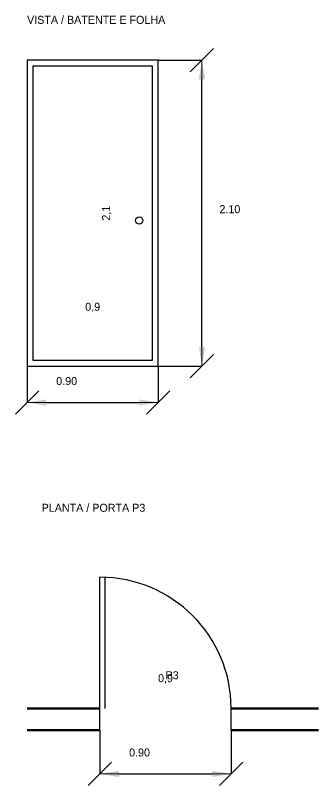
# Model space of a CAD drawing. Header units: metres. Extents: x -2 to 623, y -2 to 50.
# Drawn here: x 569.92 to 572, y -0.38 to 4.91 of the extents above; entities that cross this region are included whole.
import ezdxf

# ---------------------------------------------------------------- set-up
doc = ezdxf.new("R2010")
doc.units = ezdxf.units.M
for name, color, linetype, lineweight in [('COTAS', 2, 'Continuous', 13), ('ESQUADRIAS', 4, 'Continuous', 25), ('PAREDES', 7, 'Continuous', 50), ('TEXTOS', 7, 'Continuous', 15)]:
    doc.layers.add(name, color=color, linetype=linetype, lineweight=lineweight)
doc.dimstyles.get("Standard").update_dxf_attribs({"dimtxt": 2.5, "dimasz": 2.5, "dimexe": 1.25, "dimexo": 0.625, "dimtad": 1, "dimcen": 2.5, "dimazin": 3, "dimtfac": 1, "dimtmove": 0, "dimatfit": 3})

# ---------------------------------------------------------------- blocks, each defined once
blk = doc.blocks.new('_CLOSEDFILLED')
at = {"color": 0, "linetype": 'BYBLOCK'}
blk.add_solid([(-1, 0.164), (0, 0), (-1, -0.164)], dxfattribs=at)
blk = doc.blocks.new('*D67')
for p, q in [((570.5, 0), (570.5, -0.3)), ((571.4, 0), (571.4, -0.3)), ((570.63, -0.3), (571.27, -0.3))]:
    blk.add_line(p, q)
at = {"layer": 'Defpoints'}
for p in [(570.5, 0), (571.4, 0), (570.5, -0.3)]:
    blk.add_point(p, dxfattribs=at)
at = {"layer": 'COTAS', "xscale": 0.13, "yscale": 0.13, "rotation": 180}
blk.add_blockref('_CLOSEDFILLED', (570.5, -0.3), dxfattribs=at)
at = {"layer": 'COTAS', "xscale": 0.13, "yscale": 0.13}
blk.add_blockref('_CLOSEDFILLED', (571.4, -0.3), dxfattribs=at)
at = {"layer": 'COTAS', "insert": (570.95, 0.3525), "char_height": 0.055, "attachment_point": 5}
blk.add_mtext('0,9', dxfattribs=at)
blk = doc.blocks.new('*D68')
for p, q in [((570, 2.5), (570, 2.25)), ((570.9, 2.5), (570.9, 2.25)), ((570.13, 2.25), (570.77, 2.25))]:
    blk.add_line(p, q)
at = {"layer": 'Defpoints'}
for p in [(570, 2.5), (570.9, 2.5), (570, 2.25)]:
    blk.add_point(p, dxfattribs=at)
at = {"layer": 'COTAS', "xscale": 0.13, "yscale": 0.13, "rotation": 180}
blk.add_blockref('_CLOSEDFILLED', (570, 2.25), dxfattribs=at)
at = {"layer": 'COTAS', "xscale": 0.13, "yscale": 0.13}
blk.add_blockref('_CLOSEDFILLED', (570.9, 2.25), dxfattribs=at)
at = {"layer": 'COTAS', "insert": (570.45, 2.9025), "char_height": 0.055, "attachment_point": 5}
blk.add_mtext('0,9', dxfattribs=at)
blk = doc.blocks.new('*D69')
for p, q in [((570.9, 4.6), (571.2, 4.6)), ((571.2, 2.63), (571.2, 4.47)), ((570.9, 2.5), (571.2, 2.5))]:
    blk.add_line(p, q)
at = {"layer": 'Defpoints'}
for p in [(570.9, 4.6), (570.9, 2.5), (571.2, 2.5)]:
    blk.add_point(p, dxfattribs=at)
at = {"layer": 'COTAS', "xscale": 0.13, "yscale": 0.13}
for p, rotation in [((571.2, 4.6), 90), ((571.2, 2.5), 270)]:
    blk.add_blockref('_CLOSEDFILLED', p, dxfattribs=dict(at, rotation=rotation))
at = {"layer": 'COTAS', "insert": (570.5475, 3.55), "char_height": 0.055, "attachment_point": 5, "rotation": 90}
blk.add_mtext('2,1', dxfattribs=at)

msp = doc.modelspace()

# ---------------------------------------------------------------- linework, layer by layer
at = {"layer": 'COTAS'}
for p, q in [((571.12, 4.52), (571.28, 4.68)), ((570.9, 4.6), (571.05, 4.6)), ((571.2, 2.5), (571.2, 4.6)), ((571.12, 2.42), (571.28, 2.58)), ((570, 2.5), (570, 2.4)), ((570.9, 2.5), (570.9, 2.4)), ((570.9, 2.5), (571.05, 2.5)), ((569.92, 2.17), (570.08, 2.33)), ((570.82, 2.17), (570.98, 2.33)), ((570, 2.25), (570.9, 2.25)), ((570.5, 0), (570.5, -0.15)), ((571.4, 0), (571.4, -0.15)), ((570.42, -0.38), (570.58, -0.22)), ((571.32, -0.38), (571.48, -0.22)), ((570.5, -0.3), (571.4, -0.3))]:
    msp.add_line(p, q, dxfattribs=at)
at = {"layer": 'ESQUADRIAS'}
for p, q in [((570.9, 4.6), (570, 4.6)), ((570, 4.6), (570, 2.5)), ((570.86, 4.56), (570.04, 4.56)), ((570.04, 4.56), (570.04, 2.54)), ((570.86, 2.54), (570.86, 4.56)), ((570.9, 2.5), (570.9, 4.6)), ((570.04, 2.54), (570.86, 2.54)), ((570, 2.5), (570.9, 2.5)), ((570.5, 0.15), (570.5, 1.05)), ((570.535, 0.15), (570.535, 1.05)), ((570.5, 0), (570.5, 0.15)), ((571.4, 0), (571.4, 0.15))]:
    msp.add_line(p, q, dxfattribs=at)
msp.add_circle((570.77, 3.5), 0.025, dxfattribs=at)
msp.add_arc((570.5, 0.15), 0.9, 0, 90, dxfattribs=at)
at = {"layer": 'PAREDES'}
for p, q in [((570, 0.15), (570.5, 0.15)), ((571.4, 0.15), (572, 0.15)), ((570, 0), (570.5, 0)), ((571.4, 0), (572, 0))]:
    msp.add_line(p, q, dxfattribs=at)

# ---------------------------------------------------------------- texts
at = {"layer": 'COTAS'}
for s, p in [('2.10', (571.32, 3.55)), ('0.90', (570.2, 2.37)), ('0.90', (570.7, -0.18))]:
    msp.add_text(s, height=0.055, dxfattribs=at).set_placement(p)
at = {"layer": 'TEXTOS'}
for s, p in [('VISTA / BATENTE E FOLHA', (570, 4.85)), ('PLANTA / PORTA P3', (570.1, 1.5)), ('P3', (570.95, 0.35))]:
    msp.add_text(s, height=0.055, dxfattribs=at).set_placement(p)

# ---------------------------------------------------------------- dimensions: what is measured, and where the dimension line sits
at = {"layer": 'COTAS'}
dim = msp.add_linear_dim(base=(571.2, 2.5), p1=(570.9, 2.5), p2=(570.9, 4.6), angle=90, dimstyle='Standard', override={"dimtxt": 0.055, "dimasz": 0.13, "dimtad": 1, "dimdec": 2}, dxfattribs=at)
dim.commit()
dim.dimension.update_dxf_attribs({"geometry": '*D69', "text_midpoint": (570.5475, 3.55)})
for base, p1, p2, picture, middle in [((570, 2.25), (570, 2.5), (570.9, 2.5), '*D68', (570.45, 2.9025)), ((570.5, -0.3), (570.5, 0), (571.4, 0), '*D67', (570.95, 0.3525))]:
    dim = msp.add_linear_dim(base=base, p1=p1, p2=p2, dimstyle='Standard', override={"dimtxt": 0.055, "dimasz": 0.13, "dimtad": 1, "dimdec": 2}, dxfattribs=at)
    dim.commit()
    dim.dimension.update_dxf_attribs({"geometry": picture, "text_midpoint": middle})

doc.saveas('drawing.dxf')
